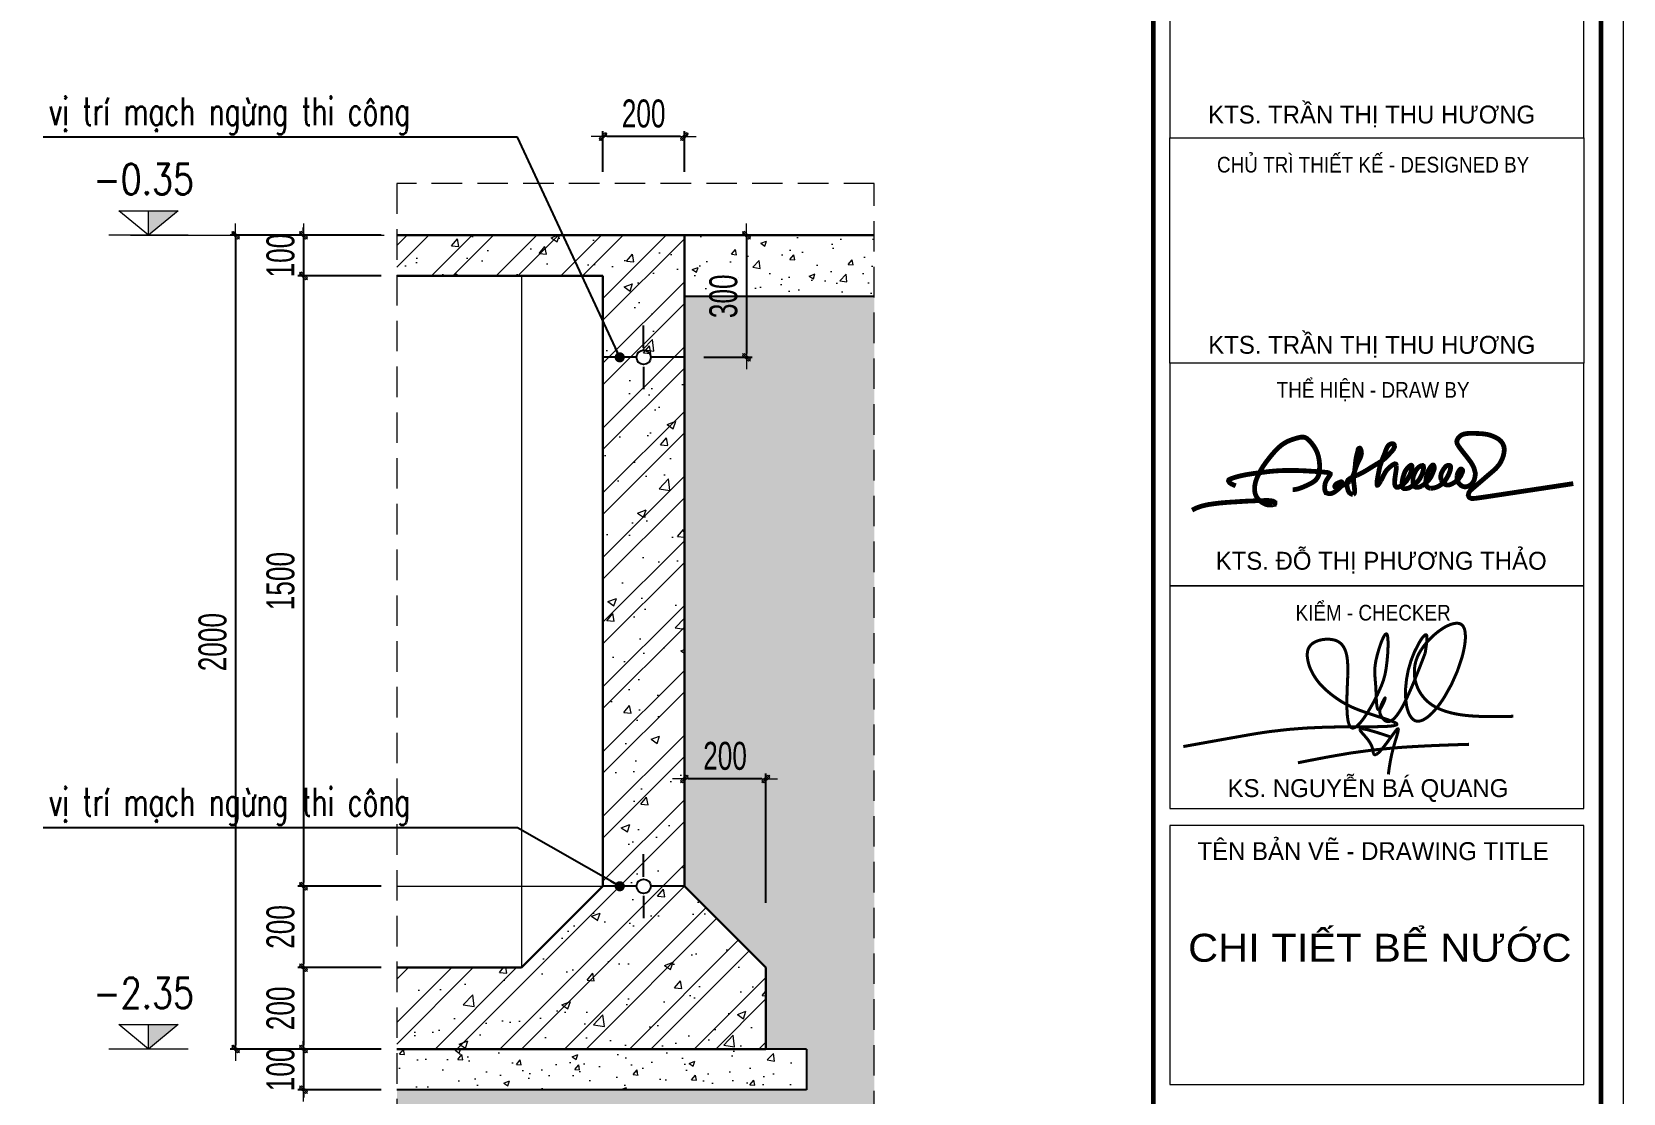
# Model space of a CAD drawing. Header units: millimetres. Extents: x 105214 to 359741, y -482084 to -322745.
# Drawn here: x 236421 to 244241, y -476183 to -470965 of the extents above; entities that cross this region are included whole.
import ezdxf
from ezdxf.enums import TextEntityAlignment as Align

# ---------------------------------------------------------------- set-up
doc = ezdxf.new("R2010")
doc.units = ezdxf.units.MM
doc.header["$LTSCALE"] = 20
doc.header["$MEASUREMENT"] = 0
doc.header["$PDMODE"] = 32
for name, pattern in [('CENTERX2', [4, 2.5, -0.5, 0.5, -0.5]), ('DASHDOT', [1, 0.5, -0.25, 0, -0.25]), ('HIDDEN', [0.375, 0.25, -0.125])]:
    doc.linetypes.add(name, pattern=pattern)
doc.layers.get('Defpoints').update_dxf_attribs({"color": 1})
doc.layers.add('Khungten_LCDI', color=7, linetype='Continuous')
for name, color, linetype, lineweight in [('LC Dim', 8, 'Continuous', 18), ('LC Hatch', 252, 'Continuous', 9), ('LC ISO', 153, 'Continuous', 13), ('LC MANH DUT', 35, 'HIDDEN', 5), ('LC Net dam 1', 30, 'Continuous', 30), ('LC Net manh', 16, 'Continuous', 5), ('LC Net thay', 7, 'Continuous', 25), ('LC Net truc', 8, 'DASHDOT', 13), ('LC Text1', 3, 'Continuous', 20), ('LC Text2', 7, 'Continuous', 25)]:
    doc.layers.add(name, color=color, linetype=linetype, lineweight=lineweight)
doc.styles.add('HOATBIF', font='hoatbif.shx', dxfattribs={"width": 0.7})
doc.styles.add('Khungten', font='VHAVAN.TTF', dxfattribs={"width": 0.9, "height": 5000})
doc.styles.add('LC 3', font='vnsimli.shx', dxfattribs={"width": 0.75})
doc.styles.add('T1', font='Vnsimli.shx', dxfattribs={"width": 0.8})
doc.styles.add('Title', font='VHBLACK.TTF', dxfattribs={"width": 0.8})
doc.styles.add('VNAVANTH', font='VHAVANB.TTF', dxfattribs={"width": 0.6})
doc.dimstyles.new('MONG', dxfattribs={"dimscale": 50, "dimtxt": 2.5, "dimasz": 0.35, "dimexe": 0.5, "dimexo": 0, "dimgap": 0.8, "dimtad": 1, "dimdec": 0, "dimzin": 0, "dimdsep": 46, "dimtxsty": 'HOATBIF', "dimblk1": 'DOT', "dimblk2": 'DOT', "dimsah": 1, "dimcen": -1, "dimdle": 1, "dimclrd": 256, "dimclre": 256, "dimclrt": 4, "dimadec": 3, "dimazin": 2, "dimtfac": 0.333333, "dimtdec": 0, "dimtix": 1, "dimtmove": 2, "dimatfit": 3, "dimldrblk": 'DOT', "dimfxl": 1, "dimtvp": 0.833333, "dimtolj": 1, "dimtzin": 0, "dimarcsym": 0})

# ---------------------------------------------------------------- blocks, each defined once
blk = doc.blocks.new('DOT')
at = {"layer": 'LC Dim'}
blk.add_line((-3, 0), (3, 0), dxfattribs=at)
at = {"layer": 'LC Dim', "color": 4}
blk.add_line((-1, -1), (1, 1), dxfattribs=at)
blk.add_lwpolyline([(0.5, 1), (-1, -0.5), (-0.5, -1), (1, 0.5)], close=True, dxfattribs=at)
blk = doc.blocks.new('*D169')
at = {"layer": 'Defpoints', "color": 0, "ltscale": 2, "transparency": 16777216}
for p in [(238137.8, -471965.4), (237756.5, -472165.4), (238137.8, -472165.4)]:
    blk.add_point(p, dxfattribs=at)
at = {"layer": 'LC Dim', "lineweight": -2, "ltscale": 2, "transparency": 16777216}
for p, q in [((237756.5, -471946.1), (237756.5, -471926.9)), ((238137.8, -471965.4), (237729, -471965.4)), ((237756.5, -471965.4), (237756.5, -472165.4)), ((238137.8, -472165.4), (237729, -472165.4)), ((237756.5, -472184.6), (237756.5, -472203.9))]:
    blk.add_line(p, q, dxfattribs=at)
at = {"layer": 'LC Dim', "lineweight": -2, "ltscale": 2, "transparency": 16777216, "xscale": 19.25, "yscale": 19.25, "zscale": 19.25}
for p, rotation in [((237756.5, -471965.4), 270), ((237756.5, -472165.4), 90)]:
    blk.add_blockref('DOT', p, dxfattribs=dict(at, rotation=rotation))
at = {"layer": 'LC Dim', "color": 4, "ltscale": 2, "transparency": 16777216, "insert": (237643.8, -472065.4), "char_height": 137.5, "attachment_point": 5, "rotation": 90, "style": 'HOATBIF'}
blk.add_mtext('\\A1;100', dxfattribs=at)
blk = doc.blocks.new('_Dot')
at = {"color": 0, "linetype": 'ByBlock', "lineweight": -2}
blk.add_line((-0.5, 0), (-1, 0), dxfattribs=at)
at = {"color": 0, "linetype": 'ByBlock', "const_width": 0.5}
blk.add_lwpolyline([(-0.25, 0, 1), (0.25, 0, 1)], format="xyb", close=True, dxfattribs=at)
blk = doc.blocks.new('*D170')
at = {"layer": 'Defpoints', "color": 0, "ltscale": 2, "transparency": 16777216}
for p in [(238137.8, -472165.4), (237756.5, -475165.4), (238137.8, -475165.4)]:
    blk.add_point(p, dxfattribs=at)
at = {"layer": 'LC Dim', "lineweight": -2, "ltscale": 2, "transparency": 16777216}
for p, q in [((238137.8, -472165.4), (237729, -472165.4)), ((237756.5, -472184.6), (237756.5, -475146.1)), ((238137.8, -475165.4), (237729, -475165.4))]:
    blk.add_line(p, q, dxfattribs=at)
at = {"layer": 'LC Dim', "lineweight": -2, "ltscale": 2, "transparency": 16777216, "xscale": 19.25, "yscale": 19.25, "zscale": 19.25}
for p, rotation in [((237756.5, -472165.4), 90), ((237756.5, -475165.4), 270)]:
    blk.add_blockref('DOT', p, dxfattribs=dict(at, rotation=rotation))
at = {"layer": 'LC Dim', "color": 4, "ltscale": 2, "transparency": 16777216, "insert": (237643.8, -473665.4), "char_height": 137.5, "attachment_point": 5, "rotation": 90, "style": 'HOATBIF'}
blk.add_mtext('\\A1;1500', dxfattribs=at)
blk = doc.blocks.new('*D171')
at = {"layer": 'Defpoints', "color": 0, "ltscale": 2, "transparency": 16777216}
for p in [(238137.8, -475165.4), (237756.5, -475565.4), (238137.8, -475565.4)]:
    blk.add_point(p, dxfattribs=at)
at = {"layer": 'LC Dim', "lineweight": -2, "ltscale": 2, "transparency": 16777216}
for p, q in [((238137.8, -475165.4), (237729, -475165.4)), ((237756.5, -475184.6), (237756.5, -475546.1)), ((238137.8, -475565.4), (237729, -475565.4))]:
    blk.add_line(p, q, dxfattribs=at)
at = {"layer": 'LC Dim', "lineweight": -2, "ltscale": 2, "transparency": 16777216, "xscale": 19.25, "yscale": 19.25, "zscale": 19.25}
for p, rotation in [((237756.5, -475165.4), 90), ((237756.5, -475565.4), 270)]:
    blk.add_blockref('DOT', p, dxfattribs=dict(at, rotation=rotation))
at = {"layer": 'LC Dim', "color": 4, "ltscale": 2, "transparency": 16777216, "insert": (237643.8, -475365.4), "char_height": 137.5, "attachment_point": 5, "rotation": 90, "style": 'HOATBIF'}
blk.add_mtext('\\A1;200', dxfattribs=at)
blk = doc.blocks.new('*D172')
at = {"layer": 'Defpoints', "color": 0, "ltscale": 2, "transparency": 16777216}
for p in [(238137.8, -475565.4), (237756.5, -475965.4), (238137.8, -475965.4)]:
    blk.add_point(p, dxfattribs=at)
at = {"layer": 'LC Dim', "lineweight": -2, "ltscale": 2, "transparency": 16777216}
for p, q in [((238137.8, -475565.4), (237729, -475565.4)), ((237756.5, -475584.6), (237756.5, -475946.1)), ((238137.8, -475965.4), (237729, -475965.4))]:
    blk.add_line(p, q, dxfattribs=at)
at = {"layer": 'LC Dim', "lineweight": -2, "ltscale": 2, "transparency": 16777216, "xscale": 19.25, "yscale": 19.25, "zscale": 19.25}
for p, rotation in [((237756.5, -475565.4), 90), ((237756.5, -475965.4), 270)]:
    blk.add_blockref('DOT', p, dxfattribs=dict(at, rotation=rotation))
at = {"layer": 'LC Dim', "color": 4, "ltscale": 2, "transparency": 16777216, "insert": (237643.8, -475765.4), "char_height": 137.5, "attachment_point": 5, "rotation": 90, "style": 'HOATBIF'}
blk.add_mtext('\\A1;200', dxfattribs=at)
blk = doc.blocks.new('*D173')
at = {"layer": 'Defpoints', "color": 0, "ltscale": 2, "transparency": 16777216}
for p in [(238137.8, -475965.4), (237756.5, -476165.4), (238137.8, -476165.4)]:
    blk.add_point(p, dxfattribs=at)
at = {"layer": 'LC Dim', "lineweight": -2, "ltscale": 2, "transparency": 16777216}
for p, q in [((238137.8, -475965.4), (237729, -475965.4)), ((237756.5, -475946.1), (237756.5, -475926.9)), ((237756.5, -475965.4), (237756.5, -476165.4)), ((238137.8, -476165.4), (237729, -476165.4)), ((237756.5, -476184.6), (237756.5, -476203.9))]:
    blk.add_line(p, q, dxfattribs=at)
at = {"layer": 'LC Dim', "lineweight": -2, "ltscale": 2, "transparency": 16777216, "xscale": 19.25, "yscale": 19.25, "zscale": 19.25}
for p, rotation in [((237756.5, -475965.4), 270), ((237756.5, -476165.4), 90)]:
    blk.add_blockref('DOT', p, dxfattribs=dict(at, rotation=rotation))
at = {"layer": 'LC Dim', "color": 4, "ltscale": 2, "transparency": 16777216, "insert": (237643.8, -476065.4), "char_height": 137.5, "attachment_point": 5, "rotation": 90, "style": 'HOATBIF'}
blk.add_mtext('\\A1;100', dxfattribs=at)
blk = doc.blocks.new('*D174')
at = {"layer": 'Defpoints', "color": 0, "ltscale": 2, "transparency": 16777216}
for p in [(238137.8, -471965.4), (237422.7, -475965.4), (238137.8, -475965.4)]:
    blk.add_point(p, dxfattribs=at)
at = {"layer": 'LC Dim', "lineweight": -2, "ltscale": 2, "transparency": 16777216}
for p, q in [((238137.8, -471965.4), (237395.2, -471965.4)), ((237422.7, -471984.6), (237422.7, -475946.1)), ((238137.8, -475965.4), (237395.2, -475965.4))]:
    blk.add_line(p, q, dxfattribs=at)
at = {"layer": 'LC Dim', "lineweight": -2, "ltscale": 2, "transparency": 16777216, "xscale": 19.25, "yscale": 19.25, "zscale": 19.25}
for p, rotation in [((237422.7, -471965.4), 90), ((237422.7, -475965.4), 270)]:
    blk.add_blockref('DOT', p, dxfattribs=dict(at, rotation=rotation))
at = {"layer": 'LC Dim', "color": 4, "ltscale": 2, "transparency": 16777216, "insert": (237310, -473965.4), "char_height": 137.5, "attachment_point": 5, "rotation": 90, "style": 'HOATBIF'}
blk.add_mtext('\\A1;2000', dxfattribs=at)
blk = doc.blocks.new('*D175')
at = {"layer": 'Defpoints', "color": 0, "ltscale": 2, "transparency": 16777216}
for p in [(239227.9, -471480.5), (239227.9, -471653.1), (239627.9, -471653.1)]:
    blk.add_point(p, dxfattribs=at)
at = {"layer": 'LC Dim', "lineweight": -2, "ltscale": 2, "transparency": 16777216}
for p, q in [((239227.9, -471653.1), (239227.9, -471453)), ((239627.9, -471653.1), (239627.9, -471453)), ((239608.6, -471480.5), (239247.1, -471480.5))]:
    blk.add_line(p, q, dxfattribs=at)
at = {"layer": 'LC Dim', "lineweight": -2, "ltscale": 2, "transparency": 16777216, "xscale": 19.25, "yscale": 19.25, "zscale": 19.25, "rotation": 180}
blk.add_blockref('DOT', (239227.9, -471480.5), dxfattribs=at)
at = {"layer": 'LC Dim', "lineweight": -2, "ltscale": 2, "transparency": 16777216, "xscale": 19.25, "yscale": 19.25, "zscale": 19.25}
blk.add_blockref('DOT', (239627.9, -471480.5), dxfattribs=at)
at = {"layer": 'LC Dim', "color": 4, "ltscale": 2, "transparency": 16777216, "insert": (239427.9, -471367.7), "char_height": 137.5, "attachment_point": 5, "style": 'HOATBIF'}
blk.add_mtext('\\A1;200', dxfattribs=at)
blk = doc.blocks.new('*D176')
at = {"layer": 'Defpoints', "color": 0, "ltscale": 2, "transparency": 16777216}
for p in [(239627.9, -474638.1), (239627.9, -474935.3), (240027.9, -475247.3)]:
    blk.add_point(p, dxfattribs=at)
at = {"layer": 'LC Dim', "lineweight": -2, "ltscale": 2, "transparency": 16777216}
for p, q in [((239627.9, -474935.3), (239627.9, -474610.6)), ((240008.6, -474638.1), (239647.1, -474638.1)), ((240027.9, -475247.3), (240027.9, -474610.6))]:
    blk.add_line(p, q, dxfattribs=at)
at = {"layer": 'LC Dim', "lineweight": -2, "ltscale": 2, "transparency": 16777216, "xscale": 19.25, "yscale": 19.25, "zscale": 19.25, "rotation": 180}
blk.add_blockref('DOT', (239627.9, -474638.1), dxfattribs=at)
at = {"layer": 'LC Dim', "lineweight": -2, "ltscale": 2, "transparency": 16777216, "xscale": 19.25, "yscale": 19.25, "zscale": 19.25}
blk.add_blockref('DOT', (240027.9, -474638.1), dxfattribs=at)
at = {"layer": 'LC Dim', "color": 4, "ltscale": 2, "transparency": 16777216, "insert": (239827.9, -474525.3), "char_height": 137.5, "attachment_point": 5, "style": 'HOATBIF'}
blk.add_mtext('\\A1;200', dxfattribs=at)
blk = doc.blocks.new('*D198')
at = {"layer": 'Defpoints', "color": 0, "ltscale": 2, "transparency": 16777216}
for p in [(239723.3, -471965.4), (239723.3, -472565.4), (239933, -472565.4)]:
    blk.add_point(p, dxfattribs=at)
at = {"layer": 'LC Dim', "lineweight": -2, "ltscale": 2, "transparency": 16777216}
for p, q in [((239723.3, -471965.4), (239960.5, -471965.4)), ((239933, -471984.6), (239933, -472546.1)), ((239723.3, -472565.4), (239960.5, -472565.4))]:
    blk.add_line(p, q, dxfattribs=at)
at = {"layer": 'LC Dim', "lineweight": -2, "ltscale": 2, "transparency": 16777216, "xscale": 19.25, "yscale": 19.25, "zscale": 19.25}
for p, rotation in [((239933, -471965.4), 90), ((239933, -472565.4), 270)]:
    blk.add_blockref('DOT', p, dxfattribs=dict(at, rotation=rotation))
at = {"layer": 'LC Dim', "color": 4, "ltscale": 2, "transparency": 16777216, "insert": (239820.3, -472265.4), "char_height": 137.5, "attachment_point": 5, "rotation": 90, "style": 'HOATBIF'}
blk.add_mtext('\\A1;300', dxfattribs=at)
blk = doc.blocks.new('Caodo1')
at = {"layer": 'LC Text1'}
blk.add_hatch(color=256, dxfattribs=at).paths.add_polyline_path([(0, 200), (0, 0), (243, 200)])
for p, q in [((0, 0), (0, 200)), ((324, 0), (-324, 0))]:
    blk.add_line(p, q, dxfattribs=at)
blk.add_lwpolyline([(-243, 200), (243, 200), (0, 0), (0, 0)], close=True, dxfattribs=at)
at = {"layer": 'LC Text1', "style": 'T1', "width": 0.8}
blk.add_attdef('%%P0,00', text='', height=250, dxfattribs=at).set_placement((-39, 460), align=Align.MIDDLE_CENTER)
blk = doc.blocks.new('NGUYEN BA QUANG')
at = {"layer": 'LC ISO', "const_width": 54}
for points in [[(-3416, -557, -0.001023), (-2231, -345, -0.008385), (-1869, -289, -0.026114), (-905, -212, -0.007166), (-491, -205, 0.001773), (-49, -203, 0.009736), (200, -197, 0.025773), (331, -186, 0.054465), (383, -173, 0.09183), (397, -166, 0.386262), (399, -152, 0.129793), (379, -135, 0.036801), (321, -108, 0.016128), (184, -59, -0.006736), (-183, 62, -0.023924), (-416, 154, -0.046785), (-684, 310, -0.041509), (-918, 503, -0.092678), (-1136, 813, -0.077778), (-1199, 1035, -0.070106), (-1196, 1141, -0.201572), (-1106, 1286, -0.091887), (-982, 1343, -0.118851), (-732, 1351, -0.227561), (-543, 1208, -0.055716), (-508, 1121, -0.035741), (-487, 1019, -0.022757), (-478, 904, -0.018678), (-477, 714, 0.005361), (-493, 294, 0.022501), (-487, 25, 0.024956), (-474, -85, 0.051878), (-451, -169, 0.084004), (-427, -209, 0.302699), (-372, -224, 0.091028), (-331, -204, 0.045769), (-285, -164, 0.031407), (-218, -87, 0.026473), (-114, 66, 0.038878), (124, 530, 0.063388), (207, 831, 0.030377), (243, 1236, 0.019395), (241, 1350, 0.050857), (231, 1429, 0.089259), (221, 1451, 0.446193), (202, 1454, 0.08967), (185, 1438, 0.048315), (156, 1388, 0.024568), (114, 1288, 0.037087), (24, 971, 0.06811), (7, 722, 0.007404), (19, 571, -0.009821), (27, 442, 0.013775), (38, 214, 0.023991), (46, 154, 0.068642), (58, 113, 0.168495), (71, 99, 0.190472), (82, 99, 0.135753), (102, 116, 0.042547), (133, 165, 0.037247), (185, 280, 0.083462), (192, 310, 0.752396), (189, 311, 0.077103), (170, 286, 0.067778), (106, 135, 0.079642), (97, 52, 0.07615), (107, 12, 0.090818), (168, -77, 0.162992), (233, -111, 0.134535), (287, -101, 0.046135), (315, -85, 0.0589), (372, -33, 0.033446), (431, 44, 0.020493), (492, 142, 0.018931), (584, 325, 0.012315), (712, 617, 0.006262), (906, 1114)], [(906, 1114, 0.006821), (929, 1272, 0.011774), (937, 1340, 0.026266), (938, 1394, 0.052103), (935, 1423, 0.076783), (930, 1436, 0.163971), (923, 1442, 0.170042), (914, 1442, 0.080479), (902, 1436, 0.05585), (881, 1417, 0.031056), (847, 1375, 0.025203), (791, 1286, 0.116129), (556, 476, 0.061974), (575, 166, 0.045365), (610, 47, 0.070676), (660, -41, 0.091415), (710, -86, 0.146905), (783, -104, 0.068448), (833, -95, 0.049636), (885, -72, 0.053986), (978, -6, 0.029209), (1056, 69, 0.021304), (1134, 162, 0.025491), (1250, 329, 0.068873), (1561, 1027, 0.01773), (1596, 1171, 0.037697), (1624, 1368, 0.029037), (1623, 1453, 0.04288), (1613, 1525, 0.066726), (1590, 1583, 0.100495), (1556, 1623, 0.111871), (1508, 1644, 0.054631), (1469, 1647, 0.041179), (1426, 1643, 0.04561), (1355, 1623, 0.04967), (1225, 1558, 0.109429), (829, 1164, 0.05047), (753, 1012, 0.368126), (1079, 156, 0.040655), (1223, 90, 0.031441), (1383, 42, 0.023503), (1557, 9, 0.017084), (1742, -10, 0.011936), (1936, -19, 0.009133), (2206, -21, 0.002915), (2480, -16)], [(274, -380, 0.002584), (99, -322, 0.004829), (-9, -289, 0.009549), (-104, -262, 0.02019), (-180, -245, 0.020391), (-210, -242, 0.037792), (-233, -241, 0.083891), (-249, -244, 0.129866), (-256, -250, 0.170647), (-258, -257, 0.074142), (-257, -264, 0.04333), (-253, -271, 0.038982), (-240, -290, 0.018381), (-209, -327, -0.006145), (-155, -388, -0.017161), (-112, -442, -0.029179), (-72, -502, -0.056277), (-39, -577, -0.025416), (-31, -610, -0.003247), (-24, -652, 0.033316), (-18, -677, 0.055631), (-12, -689, 0.087521), (-5, -698, 0.15828), (8, -703, 0.07777), (18, -702, 0.051495), (30, -698, 0.04838), (50, -685, 0.02792), (72, -667, 0.021215), (104, -635, 0.012757), (138, -596, 0.011354), (192, -528, 0.005945), (265, -430, -0.007904), (360, -301, -0.011483), (384, -270, -0.027823), (404, -249, -0.066961), (415, -240, -0.123545), (420, -238, -0.248584), (424, -240, -0.12084), (426, -246, -0.064597), (426, -260, -0.027008), (421, -289, -0.011306), (411, -326, -0.007085), (384, -419, 0.007773), (340, -569, 0.03162), (266, -923, 0.004795), (248, -1055)], [(-1368, -847, -0.004051), (-800, -737, -0.026384), (342, -582, -0.006339), (726, -556, -0.004215), (1111, -537, -0.002629), (1689, -517)]]:
    blk.add_lwpolyline(points, format="xyb", dxfattribs=at)
blk = doc.blocks.new('CK THAO')
at = {"layer": 'LC ISO', "const_width": 60}
for points in [[(21873, -82516), (21924, -82491), (21950, -82481), (21969, -82474), (21981, -82470), (21991, -82467), (22001, -82464), (22014, -82461), (22025, -82458), (22037, -82455), (22057, -82451), (22068, -82449), (22080, -82446), (22097, -82444), (22129, -82439), (22159, -82435), (22189, -82431), (22205, -82429), (22225, -82427), (22244, -82425), (22262, -82424), (22280, -82422), (22304, -82420), (22336, -82418), (22363, -82416), (22376, -82415), (22394, -82414), (22448, -82411), (22470, -82409), (22494, -82408), (22518, -82406), (22535, -82405), (22561, -82404), (22595, -82402), (22630, -82401), (22651, -82400), (22666, -82399), (22681, -82399), (22688, -82398), (22696, -82398), (22704, -82398), (22709, -82398), (22715, -82397), (22721, -82397), (22729, -82397), (22736, -82397), (22743, -82397), (22749, -82397), (22755, -82397), (22768, -82397), (22776, -82396), (22788, -82396), (22796, -82396), (22808, -82396), (22817, -82396), (22822, -82396), (22831, -82396), (22831, -82396), (22843, -82397), (22860, -82399), (22875, -82401), (22885, -82403), (22888, -82404), (22889, -82405), (22889, -82405), (22892, -82406), (22893, -82407), (22895, -82408), (22897, -82409), (22899, -82410), (22900, -82411), (22902, -82412), (22902, -82412), (22903, -82413), (22903, -82413), (22905, -82415), (22906, -82417), (22907, -82418), (22908, -82420), (22910, -82422), (22910, -82422), (22910, -82424), (22911, -82426), (22912, -82426), (22912, -82427), (22912, -82428), (22912, -82428), (22912, -82428), (22912, -82428), (22912, -82429), (22912, -82430), (22912, -82431), (22912, -82432), (22912, -82433), (22912, -82434), (22912, -82434), (22911, -82435), (22911, -82435), (22911, -82436), (22910, -82437), (22910, -82438), (22910, -82438), (22909, -82439), (22908, -82439), (22908, -82440), (22907, -82440), (22907, -82441), (22906, -82441), (22906, -82441), (22905, -82442), (22904, -82442), (22904, -82443), (22903, -82443), (22903, -82443), (22902, -82444), (22900, -82444), (22899, -82445), (22898, -82445), (22896, -82446), (22892, -82447), (22887, -82449), (22882, -82450), (22873, -82451), (22868, -82452), (22860, -82453), (22855, -82453), (22848, -82453), (22835, -82453), (22823, -82451), (22809, -82448), (22799, -82445), (22785, -82439), (22776, -82434), (22768, -82430), (22755, -82423), (22743, -82415), (22731, -82406), (22721, -82397), (22703, -82379), (22695, -82369), (22680, -82346), (22670, -82324), (22663, -82303), (22659, -82280), (22659, -82280), (22657, -82245), (22658, -82222), (22662, -82195), (22670, -82159), (22679, -82133), (22693, -82098), (22717, -82048), (22728, -82027), (22764, -81967), (22796, -81921), (22796, -81921), (22828, -81879), (22852, -81849), (22866, -81831), (22866, -81831), (22886, -81808), (22886, -81808), (22906, -81785), (22906, -81785), (22924, -81765), (22924, -81765), (22943, -81746), (22954, -81735), (22968, -81723), (22980, -81713), (22992, -81703), (23007, -81692), (23019, -81684), (23033, -81675), (23047, -81667), (23068, -81656), (23085, -81648), (23105, -81640), (23127, -81632), (23144, -81626), (23161, -81621), (23174, -81617), (23188, -81613), (23204, -81609), (23222, -81604), (23232, -81602), (23239, -81602), (23239, -81602), (23240, -81601), (23242, -81601), (23243, -81601), (23245, -81601), (23246, -81601), (23247, -81601), (23249, -81601), (23250, -81600), (23250, -81600), (23251, -81600), (23251, -81600), (23255, -81600), (23258, -81600), (23263, -81600), (23264, -81601), (23264, -81601), (23268, -81601), (23277, -81602), (23286, -81604), (23310, -81616), (23317, -81621), (23326, -81629), (23336, -81638), (23344, -81647), (23351, -81653), (23358, -81662), (23375, -81681), (23383, -81692), (23393, -81706), (23401, -81717), (23417, -81744), (23426, -81760), (23440, -81790), (23448, -81811), (23456, -81838), (23456, -81838), (23467, -81893), (23472, -81943), (23472, -81958), (23472, -81982), (23471, -81997), (23469, -82024), (23468, -82035), (23465, -82053), (23465, -82053), (23459, -82078), (23459, -82078), (23451, -82101), (23424, -82139), (23401, -82158), (23372, -82176), (23348, -82189), (23348, -82189), (23295, -82214), (23256, -82231), (23196, -82252), (23154, -82259), (23134, -82259)], [(25205, -81700), (25201, -81692), (25196, -81679), (25194, -81670), (25193, -81661), (25193, -81652), (25195, -81642), (25199, -81632), (25203, -81623), (25206, -81617), (25212, -81609), (25217, -81603), (25224, -81596), (25234, -81587), (25242, -81581), (25251, -81576)], [(25242, -81581), (25260, -81571), (25284, -81562), (25309, -81557), (25341, -81554), (25378, -81554), (25412, -81554), (25450, -81555)], [(25450, -81555), (25511, -81558), (25568, -81566), (25603, -81574), (25642, -81588), (25683, -81607), (25715, -81625), (25744, -81650), (25767, -81680), (25784, -81722), (25788, -81756), (25784, -81800), (25774, -81841), (25759, -81881), (25742, -81916), (25722, -81947), (25685, -81991), (25660, -82015), (25603, -82063), (25360, -82272), (25345, -82295), (25336, -82329), (25342, -82346)], [(23847, -82156), (23863, -82135), (23876, -82115), (23885, -82099), (23894, -82078), (23903, -82054), (23912, -82028), (23924, -81993), (23932, -81969), (23947, -81931), (23960, -81903), (23972, -81880), (23981, -81861), (23991, -81834), (23997, -81804), (23994, -81775), (23992, -81768), (23991, -81766), (23990, -81762), (23989, -81758), (23987, -81755), (23986, -81753), (23985, -81751), (23984, -81748), (23982, -81745), (23980, -81742), (23978, -81740), (23976, -81739), (23974, -81739), (23968, -81740), (23959, -81746), (23958, -81748), (23957, -81751), (23956, -81753), (23955, -81757), (23955, -81760), (23954, -81764), (23952, -81774), (23949, -81785), (23946, -81796), (23946, -81796), (23943, -81809), (23943, -81809), (23938, -81826), (23938, -81826), (23937, -81832), (23935, -81838), (23933, -81847), (23933, -81847), (23931, -81858)], [(23936, -82081), (23964, -82069), (23984, -82059), (24000, -82051), (24021, -82040), (24041, -82028), (24067, -82013), (24085, -82002), (24116, -81982), (24137, -81969), (24159, -81956), (24185, -81940), (24207, -81927), (24251, -81900), (24282, -81876), (24308, -81852), (24333, -81826), (24355, -81803)], [(24344, -81697), (24337, -81703), (24328, -81714), (24313, -81740), (24306, -81758), (24299, -81776), (24290, -81802), (24282, -81822), (24282, -81822), (24264, -81865), (24230, -81962), (24221, -81997), (24217, -82020), (24200, -82109), (24194, -82146), (24193, -82161), (24191, -82172), (24191, -82182), (24191, -82190), (24192, -82198), (24192, -82198), (24195, -82204), (24199, -82204), (24204, -82202), (24210, -82193), (24215, -82188), (24217, -82184), (24220, -82180), (24223, -82176), (24225, -82172), (24228, -82168), (24230, -82165), (24232, -82161), (24234, -82158), (24236, -82154), (24238, -82151)], [(24355, -81803), (24377, -81780), (24398, -81753), (24411, -81724), (24410, -81700), (24403, -81690), (24403, -81690), (24396, -81685), (24384, -81683), (24374, -81684), (24364, -81686), (24352, -81692), (24344, -81697), (24337, -81703)], [(25195, -82090), (25195, -82102), (25195, -82116), (25199, -82138), (25204, -82154), (25211, -82168), (25218, -82179), (25233, -82195), (25250, -82210), (25268, -82219), (25287, -82224), (25305, -82224), (25329, -82219), (25349, -82210), (25372, -82194), (25389, -82176), (25404, -82152), (25412, -82133), (25420, -82102), (25426, -82056), (25406, -81983), (25373, -81921), (25319, -81850), (25273, -81792), (25233, -81740), (25205, -81700)], [(23724, -82236), (23724, -82236), (23715, -82244), (23708, -82251), (23693, -82264), (23693, -82264), (23683, -82272), (23670, -82282), (23657, -82291), (23639, -82301), (23625, -82306), (23614, -82309), (23602, -82311), (23591, -82311), (23552, -82299), (23540, -82271), (23537, -82256), (23536, -82244), (23536, -82228), (23537, -82214), (23538, -82205), (23540, -82192), (23543, -82178), (23549, -82162), (23556, -82147), (23564, -82134), (23570, -82123), (23578, -82113), (23587, -82099), (23594, -82089), (23599, -82081), (23605, -82071), (23606, -82061), (23581, -82046), (23556, -82043), (23531, -82040), (23512, -82039), (23468, -82035), (23436, -82033), (23416, -82031), (23377, -82029), (23357, -82028), (23327, -82026), (23300, -82024), (23271, -82023), (23239, -82022), (23205, -82020), (23169, -82019), (23145, -82019), (23117, -82019), (23102, -82019), (23073, -82019), (23043, -82019), (23009, -82020), (22984, -82021), (22949, -82023), (22904, -82026), (22885, -82028), (22841, -82032), (22799, -82037), (22739, -82045), (22685, -82052), (22637, -82058), (22612, -82062), (22580, -82067), (22561, -82070), (22534, -82075), (22502, -82082), (22465, -82090), (22437, -82098), (22403, -82108), (22388, -82113), (22377, -82117), (22365, -82121), (22344, -82130), (22335, -82135), (22330, -82150), (22343, -82173), (22370, -82190), (22420, -82212)], [(23931, -81858), (23931, -81858), (23927, -81881), (23925, -81896), (23922, -81922), (23921, -81938), (23917, -81976), (23898, -82129), (23899, -82155), (23902, -82185), (23907, -82219), (23907, -82219), (23910, -82248), (23911, -82271), (23911, -82289), (23910, -82293), (23910, -82297), (23909, -82300), (23908, -82302), (23908, -82302), (23907, -82305), (23906, -82307), (23906, -82307), (23905, -82310), (23903, -82313), (23899, -82317), (23898, -82318), (23896, -82318), (23896, -82318), (23895, -82319), (23891, -82319), (23890, -82320)], [(24238, -82151), (24247, -82135), (24253, -82123), (24262, -82106), (24269, -82090), (24276, -82077), (24282, -82066), (24292, -82047), (24299, -82036), (24308, -82022), (24321, -82006), (24331, -81996), (24344, -81984), (24354, -81975), (24368, -81964), (24370, -81962), (24371, -81961), (24374, -81959), (24377, -81957), (24393, -81946), (24403, -81941), (24405, -81940), (24405, -81940), (24407, -81939), (24407, -81939), (24411, -81938), (24411, -81938), (24416, -81937), (24417, -81936), (24420, -81937), (24422, -81937), (24424, -81938), (24426, -81939), (24428, -81940), (24430, -81944), (24431, -81947), (24433, -81952), (24434, -81955), (24434, -81959), (24435, -81963)], [(24435, -81963), (24435, -81969), (24435, -81976), (24435, -81986), (24434, -81998), (24433, -82006), (24416, -82121), (24413, -82183), (24418, -82206)], [(24415, -82197), (24422, -82214), (24427, -82222), (24433, -82228), (24442, -82231), (24450, -82231), (24457, -82229), (24467, -82226), (24474, -82222), (24489, -82213), (24499, -82206), (24499, -82206), (24520, -82190), (24536, -82177), (24556, -82158), (24566, -82143), (24575, -82128), (24583, -82113), (24592, -82096), (24601, -82080), (24609, -82063), (24617, -82045), (24623, -82025), (24628, -82006), (24631, -81981), (24629, -81961), (24627, -81957), (24627, -81957), (24627, -81957), (24623, -81954), (24620, -81953), (24616, -81954), (24611, -81957), (24606, -81960), (24600, -81964), (24595, -81969), (24589, -81974), (24582, -81981), (24577, -81987), (24566, -81999), (24558, -82009), (24548, -82025), (24539, -82044), (24531, -82064), (24524, -82087), (24518, -82107), (24513, -82128), (24509, -82148), (24507, -82167), (24508, -82199), (24510, -82221), (24518, -82239), (24529, -82246), (24539, -82248), (24552, -82248), (24564, -82246), (24592, -82239), (24627, -82218), (24654, -82200), (24654, -82200), (24683, -82176), (24703, -82156), (24722, -82131), (24733, -82114), (24746, -82090), (24758, -82063), (24767, -82036), (24773, -82009), (24777, -81983), (24773, -81963), (24764, -81956), (24746, -81960), (24729, -81968), (24712, -81980), (24687, -82007), (24676, -82027), (24663, -82053), (24653, -82076), (24646, -82098), (24642, -82129), (24642, -82153), (24644, -82168), (24646, -82182), (24652, -82201), (24663, -82222), (24678, -82229), (24697, -82231), (24715, -82229), (24736, -82222), (24753, -82213)], [(24753, -82213), (24766, -82205), (24778, -82196), (24788, -82188), (24799, -82180), (24808, -82172), (24825, -82156), (24841, -82138), (24854, -82122), (24863, -82108), (24872, -82093), (24879, -82077), (24886, -82061), (24893, -82043), (24899, -82029), (24909, -82001), (24909, -81980), (24908, -81971), (24906, -81962), (24903, -81956), (24899, -81951), (24896, -81950), (24892, -81950), (24890, -81951), (24886, -81953), (24883, -81956), (24878, -81960), (24873, -81965), (24869, -81970), (24866, -81974), (24850, -82004)], [(24863, -81978), (24863, -81978), (24845, -82005), (24837, -82020), (24828, -82043), (24820, -82067), (24813, -82093), (24809, -82111), (24805, -82140), (24804, -82175), (24812, -82210), (24820, -82221), (24831, -82230), (24842, -82237), (24856, -82241), (24867, -82242)], [(24867, -82242), (24888, -82241), (24906, -82238), (24925, -82233), (24937, -82229), (24964, -82217), (24995, -82197), (25013, -82183), (25042, -82152), (25068, -82112), (25084, -82083), (25096, -82056), (25104, -82034), (25110, -82015), (25115, -81988), (25114, -81970), (25110, -81961), (25107, -81959), (25100, -81956), (25095, -81955), (25089, -81954), (25081, -81955), (25073, -81957), (25065, -81960), (25059, -81964), (25054, -81969), (25049, -81973), (25045, -81979)], [(25047, -81976), (25037, -81989), (25027, -82002), (25016, -82020), (25005, -82040), (24999, -82053), (24993, -82076), (24991, -82102), (24993, -82120), (24998, -82138)], [(24998, -82138), (24998, -82138), (25004, -82151), (25012, -82162), (25019, -82172), (25030, -82182), (25038, -82189), (25050, -82196), (25064, -82200), (25082, -82201), (25098, -82200), (25125, -82191), (25173, -82163), (25218, -82121), (25240, -82089), (25249, -82071), (25259, -82048), (25264, -82034), (25265, -82023), (25264, -82015), (25261, -82010), (25258, -82007), (25255, -82005), (25252, -82002), (25249, -82001), (25247, -82001), (25241, -82001), (25238, -82003), (25233, -82007), (25229, -82010), (25226, -82014), (25222, -82021)], [(25224, -82017), (25215, -82031), (25209, -82043), (25203, -82057), (25198, -82075), (25195, -82090)], [(23715, -82171), (23708, -82174), (23697, -82178), (23690, -82182), (23675, -82193), (23667, -82205), (23665, -82209), (23663, -82215), (23662, -82217), (23662, -82217), (23662, -82219), (23664, -82223), (23679, -82225), (23691, -82223)], [(23691, -82223), (23694, -82223), (23710, -82220), (23748, -82211), (23772, -82203), (23793, -82193), (23820, -82177), (23831, -82169), (23831, -82169), (23846, -82155)], [(23720, -82240), (23729, -82232), (23732, -82229), (23737, -82224), (23741, -82219), (23744, -82216), (23746, -82212), (23751, -82204), (23753, -82198), (23755, -82189), (23755, -82184), (23755, -82180), (23755, -82176), (23754, -82171), (23753, -82168), (23751, -82165), (23748, -82162), (23742, -82161), (23737, -82163), (23733, -82164), (23727, -82166), (23720, -82169), (23715, -82171)], [(23890, -82320), (23884, -82319), (23877, -82318), (23872, -82316), (23866, -82313), (23859, -82309), (23855, -82306), (23849, -82301), (23843, -82295), (23843, -82295), (23834, -82279), (23829, -82268), (23824, -82249), (23821, -82236), (23818, -82224), (23815, -82209), (23813, -82191), (23813, -82181), (23816, -82163), (23828, -82139), (23842, -82126), (23883, -82102), (23918, -82088), (23936, -82081)], [(25338, -82336), (25347, -82353), (25354, -82360), (25365, -82367), (25378, -82371), (25400, -82371), (25430, -82368), (25583, -82346), (26653, -82184)]]:
    blk.add_lwpolyline(points, dxfattribs=at)
blk = doc.blocks.new('Nha o can bo nhan vien Trung doan')
at = {"layer": 'Defpoints', "lineweight": 0}
blk.add_lwpolyline([(-1200, -14850), (-1200, 14850), (40800, 14850), (40800, -14850)], close=True, dxfattribs=at)
at = {"layer": 'Khungten_LCDI', "color": 5, "lineweight": 60}
blk.add_line((36600, 14650), (36600, -14650), dxfattribs=at)
at = {"layer": 'Khungten_LCDI', "color": 5, "lineweight": 25}
blk.add_line((40600, -14650), (40600, 14650), dxfattribs=at)
at = {"layer": 'Khungten_LCDI', "color": 5, "lineweight": 60}
blk.add_lwpolyline([(0, -14650), (0, 14650), (40600, 14650), (40600, -14650)], close=True, dxfattribs=at)
at = {"layer": 'Khungten_LCDI', "color": 9, "lineweight": 15}
for points in [[(36750, -1522), (40450, -1522), (40450, 446), (36750, 446)], [(36750, -1522), (40450, -1522), (40450, -3536), (36750, -3536)], [(36750, -1522), (40450, -1522), (40450, -3536), (36750, -3536)], [(36750, -5526), (40450, -5526), (40450, -3536), (36750, -3536)], [(36750, -7517), (40450, -7517), (40450, -5526), (36750, -5526)], [(36750, -9983), (40450, -9983), (40450, -7667), (36750, -7667)]]:
    blk.add_lwpolyline(points, close=True, dxfattribs=at)
at = {"layer": 'LC Net dam 1'}
for name, p, xscale, yscale, zscale in [('CK THAO', (21362, 53950), 0.712578943087118, 0.712578943087118, 0.712578943087118), ('NGUYEN BA QUANG', (38578, -6684), 0.5, 0.5, 0.5)]:
    blk.add_blockref(name, p, dxfattribs=dict(at, xscale=xscale, yscale=yscale, zscale=zscale))
at = {"color": 7}
for s, style, p in [('kts. trÇn thÞ thu h\xad¬ng', 'VNAVANTH', (38553, -1394)), ('kts. trÇn thÞ thu h\xad¬ng', 'VNAVANTH', (38554, -3452)), ('kts. ®ç thÞ ph\xad¬ng th¶o', 'VNAVANTH', (38638, -5382)), ('ks. nguyÔn b¸ quang', 'VNAVANTH', (38520, -7414)), ('tªn b¶n vÏ - drawing title', 'Khungten', (38566, -7977))]:
    blk.add_text(s, height=160, dxfattribs=dict(at, style=style)).set_placement(p, align=Align.CENTER)
at = {"color": 7, "style": 'Khungten', "width": 0.9}
for s, p in [('chñ tr× thiÕt kÕ - designed by', (38566, -1832)), ('thÓ hiÖn - draw by', (38566, -3845)), ('kiÓm - checker', (38566, -5836))]:
    blk.add_text(s, height=140, dxfattribs=at).set_placement(p, align=Align.CENTER)
at = {"color": 7, "style": 'Khungten', "width": 0.8}
for tag, p in [('REVISION', (39499, -10746)), ('NGAYHT', (39546, -11609))]:
    blk.add_attdef(tag, text='', height=200, dxfattribs=at).set_placement(p, align=Align.CENTER)
at = {"layer": 'LC Text1', "style": 'Title', "width": 1.485915}
for tag, p, p2 in [('TENBANVE1', (36913, -8886), (40339, -8886)), ('TENBANVE2', (36913, -9562), (40339, -9562))]:
    blk.add_attdef(tag, text='', height=250, dxfattribs=at).set_placement(p, p2, align=Align.FIT)
at = {"layer": 'LC Text1', "style": 'Title', "width": 0.7}
blk.add_attdef('SOBANVE', text='', height=250, dxfattribs=at).set_placement((39562, -13896), align=Align.CENTER)

msp = doc.modelspace()

# ---------------------------------------------------------------- hatches: boundary and pattern name
at = {"layer": 'LC Hatch', "ltscale": 2}
h = msp.add_hatch(dxfattribs=at)
h.set_pattern_fill('BTCT', color=256, scale=60)
h.set_pattern_definition([(50, (310605.25, -452129.22), (430.3561, -37.6513), [45, -495]), (355, (310605.25, -452129.2), (-83.2508, 451.3153), [36, -396]), (100.4514, (310641.1, -452132.36), (347.1056, 413.6637), [38.244, -420.6853]), (46.1842, (310605.25, -452009.2), (640.3446, -99.3114), [67.5, -742.5]), (96.6356, (310658.6, -452017.5), (560.7976, 584.4707), [57.366, -631.028]), (351.1842, (310605.25, -452009.2), (560.797, 584.471), [54, -594]), (21, (310665.25, -452039.22), (358.1442, -241.5713), [45, -495]), (326, (310665.25, -452039.2), (145.9892, 435.09), [36, -396]), (71.4514, (310695.1, -452059.35), (504.1336, 193.5183), [38.244, -420.6853]), (37.5, (310605.25, -452129.22), (7.2959, 199.7363), [0, -391.2, 0, -402, 0, -397.5]), (7.5, (310605.25, -452129.22), (157.8417, 236.647), [0, -229.2, 0, -382.2, 0, -151.5]), (327.5, (310471.45, -452129.22), (320.29346, -13.53292), [0, -150, 0, -468, 0, -621]), (317.5, (310411.45, -452129.22), (349.9117, 60.063), [0, -195, 0, -310.8, 0, -441]), (45, (310605.25, -452129.22), (-159.099, 159.099), []), (45, (310711.31, -452129.22), (-159.099, 159.099), [])])
h.paths.add_polyline_path([(238215.4, -475965.4), (238215.4, -471965.4), (239627.9, -471965.4), (239627.9, -475165.4), (240027.9, -475565.4), (240027.9, -475965.4)])
h.paths.add_polyline_path([(238215.4, -475565.4), (238215.4, -472165.4), (239227.9, -472165.4), (239227.9, -475165.4), (238827.9, -475565.4)], flags=17)
h = msp.add_hatch(dxfattribs=at)
h.set_pattern_fill('AR-CONC', color=256, scale=40)
h.set_pattern_definition([(50, (265935.67, -425200.87), (286.9041, -25.1009), [30, -330]), (355, (265935.67, -425200.87), (-55.5005, 300.8769), [24, -264]), (100.4514, (265959.58, -425202.96), (231.4038, 275.7758), [25.496, -280.4568]), (46.1842, (265935.67, -425120.87), (426.8964, -66.2076), [45, -495]), (96.6356, (265971.25, -425126.4), (373.865, 389.647), [38.244, -420.6852]), (351.1842, (265935.67, -425120.87), (373.8648, 389.6474), [36, -396]), (21, (265975.67, -425140.87), (238.7628, -161.0476), [30, -330]), (326, (265975.67, -425140.87), (97.3261, 290.06), [24, -264]), (71.4514, (265995.57, -425154.3), (336.089, 129.0122), [25.496, -280.4568]), (37.5, (265935.67, -425200.87), (4.86394, 133.15754), [0, -260.8, 0, -268, 0, -265]), (7.5, (265935.67, -425200.87), (105.2278, 157.7647), [0, -152.8, 0, -254.8, 0, -101]), (327.5, (265846.47, -425200.87), (213.52897, -9.02195), [0, -100, 0, -312, 0, -414]), (317.5, (265806.47, -425200.87), (233.2745, 40.042), [0, -130, 0, -207.2, 0, -294])])
h.paths.add_polyline_path([(239627.9, -471965.4), (240561, -471965.4), (240561, -472265.4), (239627.9, -472265.4)])
h = msp.add_hatch(dxfattribs=at)
h.set_pattern_fill('AR-SAND', color=256, scale=50)
h.set_pattern_definition([(37.5, (-307756.826, -768995.53), (-3.149668, 96.341188), [0, -76, 0, -85, 0, -81.25]), (7.5, (-307756.83, -768995.53), (88.488835, 141.107303), [0, -41, 0, -68.5, 0, -26.25]), (327.5, (-307818.326, -768995.53), (155.707093, 0.282953), [0, -25, 0, -90, 0, -117.5]), (317.5, (-307818.33, -768995.53), (150.30633, 43.883778), [0, -12.5, 0, -59, 0, -67.5])])
h.paths.add_polyline_path([(239627.9, -472265.4), (240561, -472265.4), (240561, -476545.7), (238215.4, -476545.7), (238215.4, -476165.4), (240227.9, -476165.4), (240227.9, -475965.4), (240027.9, -475965.4), (240027.9, -475565.4), (239627.9, -475165.4)])
h.paths.add_polyline_path([(239971.6, -474629.3), (239684.1, -474629.3), (239684.1, -474441.8), (239971.6, -474441.8)], flags=24)
h = msp.add_hatch(dxfattribs=at)
h.set_pattern_fill('AR-CONC', color=256, scale=40)
h.set_pattern_definition([(50, (310605.25, -452129.22), (286.9041, -25.10085), [30, -330]), (355, (310605.25, -452129.22), (-55.5005, 300.8769), [24, -264]), (100.4514, (310629.16, -452131.3), (231.4038, 275.7758), [25.4961, -280.4568]), (46.1842, (310605.25, -452049.22), (426.8964, -66.2076), [45, -495]), (96.6356, (310640.82, -452054.74), (373.865, 389.6471), [38.244, -420.6852]), (351.1842, (310605.25, -452049.2), (373.8648, 389.6474), [36, -396]), (21, (310645.25, -452069.22), (238.7628, -161.04756), [30, -330]), (326, (310645.25, -452069.22), (97.3261, 290.06), [24, -264]), (71.4514, (310665.15, -452082.64), (336.0891, 129.0122), [25.4961, -280.4568]), (37.5, (310605.25, -452129.22), (4.86394, 133.15754), [0, -260.8, 0, -268, 0, -265]), (7.5, (310605.25, -452129.22), (105.22781, 157.76468), [0, -152.8, 0, -254.8, 0, -101]), (327.5, (310516.05, -452129.22), (213.52897, -9.02195), [0, -100, 0, -312, 0, -414]), (317.5, (310476.05, -452129.22), (233.27447, 40.042), [0, -130, 0, -207.2, 0, -294])])
h.paths.add_polyline_path([(238215.4, -476165.4), (238215.4, -475965.4), (240227.9, -475965.4), (240227.9, -476165.4)])

# ---------------------------------------------------------------- linework, layer by layer
at = {"layer": 'LC MANH DUT', "ltscale": 30}
msp.add_lwpolyline([(240561, -471710.8), (238215.4, -471710.8), (238215.4, -476545.7), (240561, -476545.7)], close=True, dxfattribs=at)
at = {"layer": 'LC Net dam 1'}
for p, q in [((239627.9, -471965.4), (238215.4, -471965.4)), ((239627.9, -471965.4), (239627.9, -475165.4)), ((239627.9, -471965.4), (240561, -471965.4)), ((239227.9, -472165.4), (238215.4, -472165.4)), ((239227.9, -472165.4), (239227.9, -475165.4)), ((238827.9, -475565.4), (239227.9, -475165.4)), ((240027.9, -475565.4), (239627.9, -475165.4)), ((238827.9, -475565.4), (238215.4, -475565.4)), ((240027.9, -475565.4), (240027.9, -475965.4)), ((240027.9, -475965.4), (238215.4, -475965.4))]:
    msp.add_line(p, q, dxfattribs=at)
at = {"layer": 'LC Net manh'}
for p, q in [((238827.9, -472165.4), (238827.9, -475565.4)), ((238215.4, -475165.4), (239227.9, -475165.4))]:
    msp.add_line(p, q, dxfattribs=at)
at = {"layer": 'LC Net thay'}
for p, q in [((239627.9, -472265.4), (240561, -472265.4)), ((240227.9, -475965.4), (238215.4, -475965.4)), ((240227.9, -475965.4), (240227.9, -476165.4)), ((240227.9, -476165.4), (238215.4, -476165.4))]:
    msp.add_line(p, q, dxfattribs=at)
at = {"layer": 'LC Net thay', "ltscale": 2}
for p, q in [((239427.9, -472518.3), (239427.9, -472408.4)), ((239393, -472565.4), (239227.9, -472565.4)), ((239427.9, -472612.5), (239427.9, -472722.3)), ((239627.9, -472565.4), (239462.8, -472565.4)), ((239427.9, -475118.3), (239427.9, -475008.4)), ((239393, -475165.4), (239227.9, -475165.4)), ((239427.9, -475212.5), (239427.9, -475322.3)), ((239627.9, -475165.4), (239462.8, -475165.4))]:
    msp.add_line(p, q, dxfattribs=at)
for centre in [(239427.9, -472565.4), (239427.9, -475165.4)]:
    msp.add_circle(centre, 34.9, dxfattribs=at)
at = {"layer": 'LC Net truc', "linetype": 'CENTERX2', "ltscale": 200}
msp.add_line((236906.7, -471965.4), (238152.5, -471965.4), dxfattribs=at)

# ---------------------------------------------------------------- block references
at = {"layer": 'LC Net thay'}
ref = msp.add_blockref('Nha o can bo nhan vien Trung doan', (221801.3, -470649.3), dxfattribs=dict(at, xscale=0.55, yscale=0.55, zscale=0.55))
ref.add_attrib('TENBANVE1', 'CHI TIÕT BÓ N¦íC', dxfattribs={"layer": 'LC Text1', "height": 137.5, "style": 'Title', "width": 1.002602}).set_placement((242103.3, -475536.4), (243987.9, -475536.4), align=Align.FIT)
at = {"layer": 'LC Text1'}
ref = msp.add_blockref('Caodo1', (236994.5, -471965.4), dxfattribs=dict(at, xscale=0.6, yscale=0.6, zscale=0.6))
ref.add_attrib('%%P0,00', '-0.35', dxfattribs={"layer": 'LC Text2', "color": 4, "height": 150, "style": 'T1', "width": 0.8}).set_placement((236971, -471689.7), align=Align.MIDDLE_CENTER)
ref = msp.add_blockref('Caodo1', (236994.5, -475965.4), dxfattribs=dict(at, xscale=0.6, yscale=0.6, zscale=0.6))
ref.add_attrib('%%P0,00', '-2.35', dxfattribs={"layer": 'LC Text2', "color": 4, "height": 150, "style": 'T1', "width": 0.8}).set_placement((236971, -475689.7), align=Align.MIDDLE_CENTER)

# ---------------------------------------------------------------- texts
at = {"layer": 'LC Text1', "color": 3, "style": 'LC 3', "width": 0.7}
for p in [(236505.4, -471424.5), (236505.4, -474819.1)]:
    msp.add_text('vÞ trÝ m¹ch ngõng thi c«ng', height=137, dxfattribs=at).set_placement(p)

# ---------------------------------------------------------------- dimensions: what is measured, and where the dimension line sits
at = {"layer": 'LC Dim', "ltscale": 2}
for base, p1, p2, angle, picture, middle in [((239227.9, -471480.5), (239627.9, -471653.1), (239227.9, -471653.1), 180, '*D175', (239427.9, -471367.7)), ((237422.7, -475965.4), (238137.8, -471965.4), (238137.8, -475965.4), 90, '*D174', (237310, -473965.4)), ((237756.5, -472165.4), (238137.8, -471965.4), (238137.8, -472165.4), 90, '*D169', (237643.8, -472065.4)), ((239933, -472565.4), (239723.3, -471965.4), (239723.3, -472565.4), 90, '*D198', (239820.3, -472265.4)), ((237756.5, -475165.4), (238137.8, -472165.4), (238137.8, -475165.4), 90, '*D170', (237643.8, -473665.4)), ((239627.9, -474638.1), (240027.9, -475247.3), (239627.9, -474935.3), 180, '*D176', (239827.9, -474525.3)), ((237756.5, -475565.4), (238137.8, -475165.4), (238137.8, -475565.4), 90, '*D171', (237643.8, -475365.4)), ((237756.5, -475965.4), (238137.8, -475565.4), (238137.8, -475965.4), 90, '*D172', (237643.8, -475765.4)), ((237756.5, -476165.4), (238137.8, -475965.4), (238137.8, -476165.4), 90, '*D173', (237643.8, -476065.4))]:
    dim = msp.add_linear_dim(base=base, p1=p1, p2=p2, angle=angle, dimstyle='MONG', override={"dimscale": 55, "dimlfac": 0.5}, dxfattribs=at)
    dim.commit()
    dim.dimension.update_dxf_attribs({"geometry": picture, "text_midpoint": middle})

# ---------------------------------------------------------------- leaders
for points in [[(239310.4, -472565.4), (238808.5, -471482.9), (236477.6, -471482.9)], [(239310.4, -475165.4), (238808.5, -474877.5), (236477.6, -474877.5)]]:
    msp.add_leader(points, dimstyle='MONG', override={"dimasz": 1, "dimlfac": 0.5}, dxfattribs=at)

doc.saveas('drawing.dxf')
